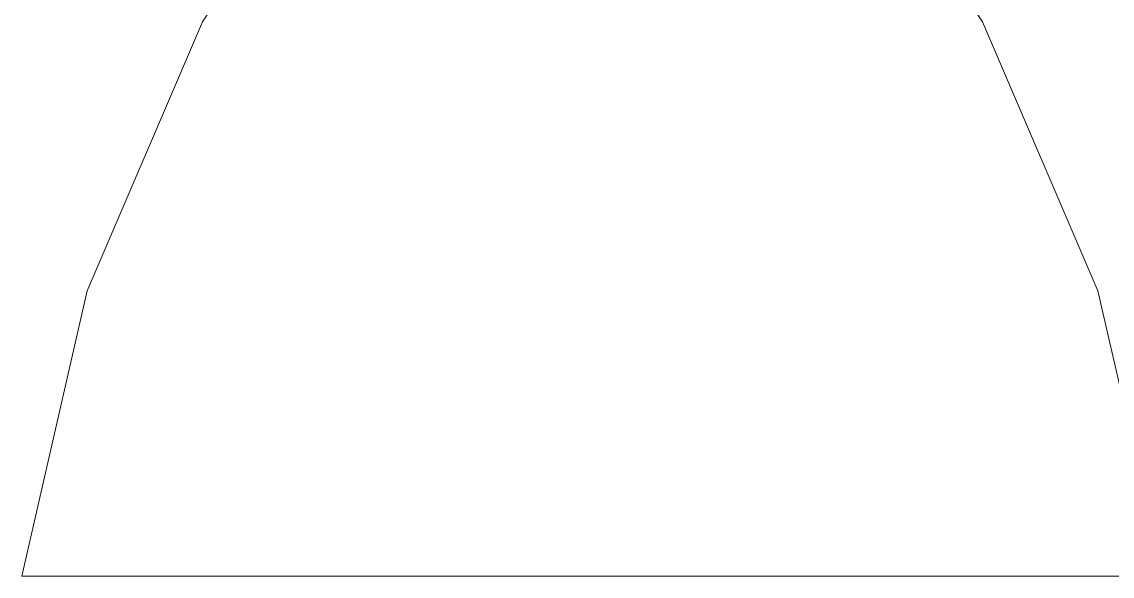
# Model space of a CAD drawing. Header units: millimetres. Extents: x 14397 to 67587, y -11631 to -8348.
# Drawn here: x 66870.8 to 66966.4, y -10573.3 to -10524.7 of the extents above; entities that cross this region are included whole.
import ezdxf

# ---------------------------------------------------------------- set-up
doc = ezdxf.new("R2010")
doc.units = ezdxf.units.MM
doc.header["$MEASUREMENT"] = 0
doc.linetypes.add('Wipeout_Contour', pattern=[1000, 0, -1000])
doc.layers.add('NewA-Ee_40_20-M_GeneralFFAndEInternalMovable', color=7, linetype='Continuous')

# ---------------------------------------------------------------- blocks, each defined once
blk = doc.blocks.new('Section Elem_116_11', base_point=(55434.357, -115430.841))
at = {"color": 254, "linetype": 'Wipeout_Contour', "lineweight": 0, "ltscale": 270863.520468}
blk.add_wipeout([(66886.64, -10548.323), (66882.218, -10573.339), (66888.318, -10573.339), (66892.042, -10548.323)], dxfattribs=at).dxf.layer = 'NewA-Ee_40_20-M_GeneralFFAndEInternalMovable'
at = {"color": 254, "linetype": 'Wipeout_Contour', "lineweight": 0, "ltscale": 270915.906315}
blk.add_wipeout([(66895.406, -10573.339), (66903.267, -10573.339), (66905.28, -10548.323), (66898.319, -10548.323)], dxfattribs=at).dxf.layer = 'NewA-Ee_40_20-M_GeneralFFAndEInternalMovable'
at = {"color": 254, "linetype": 'Wipeout_Contour', "lineweight": 0, "ltscale": 270842.994671}
blk.add_wipeout([(66882.218, -10573.339), (66886.64, -10548.323), (66882.278, -10548.323), (66877.291, -10573.339)], dxfattribs=at).dxf.layer = 'NewA-Ee_40_20-M_GeneralFFAndEInternalMovable'
at = {"color": 254, "linetype": 'Wipeout_Contour', "lineweight": 0, "ltscale": 270827.120739}
blk.add_wipeout([(66873.688, -10573.339), (66877.291, -10573.339), (66882.278, -10548.323), (66879.087, -10548.323)], dxfattribs=at).dxf.layer = 'NewA-Ee_40_20-M_GeneralFFAndEInternalMovable'
at = {"color": 254, "linetype": 'Wipeout_Contour', "lineweight": 0, "ltscale": 270840.338101}
blk.add_wipeout([(66888.621, -10524.736), (66879.087, -10548.323), (66882.278, -10548.323), (66891.083, -10524.736)], dxfattribs=at).dxf.layer = 'NewA-Ee_40_20-M_GeneralFFAndEInternalMovable'
at = {"color": 254, "linetype": 'Wipeout_Contour', "lineweight": 0, "ltscale": 270816.382671}
blk.add_wipeout([(66877.165, -10548.323), (66871.517, -10573.339), (66873.688, -10573.339), (66879.087, -10548.323)], dxfattribs=at).dxf.layer = 'NewA-Ee_40_20-M_GeneralFFAndEInternalMovable'
at = {"color": 254, "linetype": 'Wipeout_Contour', "lineweight": 0, "ltscale": 270888.073332}
blk.add_wipeout([(66888.318, -10573.339), (66895.406, -10573.339), (66898.319, -10548.323), (66892.042, -10548.323)], dxfattribs=at).dxf.layer = 'NewA-Ee_40_20-M_GeneralFFAndEInternalMovable'
at = {"layer": 'NewA-Ee_40_20-M_GeneralFFAndEInternalMovable', "color": 6, "linetype": 'Continuous', "lineweight": 13}
for p, q in [((66882.218, -10573.339), (66888.318, -10573.339)), ((66888.318, -10573.339), (66895.406, -10573.339))]:
    blk.add_line(p, q, dxfattribs=at)
at = {"color": 254, "linetype": 'Wipeout_Contour', "lineweight": 0, "ltscale": 270891.0195}
blk.add_wipeout([(66892.042, -10548.323), (66898.319, -10548.323), (66903.461, -10524.736), (66898.618, -10524.736)], dxfattribs=at).dxf.layer = 'NewA-Ee_40_20-M_GeneralFFAndEInternalMovable'
at = {"color": 254, "linetype": 'Wipeout_Contour', "lineweight": 0, "ltscale": 270870.603255}
blk.add_wipeout([(66886.64, -10548.323), (66892.042, -10548.323), (66898.618, -10524.736), (66894.449, -10524.736)], dxfattribs=at).dxf.layer = 'NewA-Ee_40_20-M_GeneralFFAndEInternalMovable'
at = {"color": 254, "linetype": 'Wipeout_Contour', "lineweight": 0, "ltscale": 270946.172797}
blk.add_wipeout([(66905.28, -10548.323), (66903.267, -10573.339), (66911.663, -10573.339), (66912.714, -10548.323)], dxfattribs=at).dxf.layer = 'NewA-Ee_40_20-M_GeneralFFAndEInternalMovable'
at = {"layer": 'NewA-Ee_40_20-M_GeneralFFAndEInternalMovable', "color": 6, "linetype": 'Continuous', "lineweight": 13}
blk.add_line((66895.406, -10573.339), (66903.267, -10573.339), dxfattribs=at)
at = {"color": 254, "linetype": 'Wipeout_Contour', "lineweight": 0, "ltscale": 270853.535942}
blk.add_wipeout([(66882.278, -10548.323), (66886.64, -10548.323), (66894.449, -10524.736), (66891.083, -10524.736)], dxfattribs=at).dxf.layer = 'NewA-Ee_40_20-M_GeneralFFAndEInternalMovable'
at = {"color": 254, "linetype": 'Wipeout_Contour', "lineweight": 0, "ltscale": 270939.324017}
blk.add_wipeout([(66905.28, -10548.323), (66912.714, -10548.323), (66914.57, -10524.736), (66908.833, -10524.736)], dxfattribs=at).dxf.layer = 'NewA-Ee_40_20-M_GeneralFFAndEInternalMovable'
at = {"color": 254, "linetype": 'Wipeout_Contour', "lineweight": 0, "ltscale": 270914.161975}
blk.add_wipeout([(66903.461, -10524.736), (66898.319, -10548.323), (66905.28, -10548.323), (66908.833, -10524.736)], dxfattribs=at).dxf.layer = 'NewA-Ee_40_20-M_GeneralFFAndEInternalMovable'
at = {"color": 254, "linetype": 'Wipeout_Contour', "lineweight": 0, "ltscale": 270977.952121}
blk.add_wipeout([(66912.714, -10548.323), (66911.663, -10573.339), (66920.337, -10573.339), (66920.395, -10548.323)], dxfattribs=at).dxf.layer = 'NewA-Ee_40_20-M_GeneralFFAndEInternalMovable'
at = {"layer": 'NewA-Ee_40_20-M_GeneralFFAndEInternalMovable', "color": 6, "linetype": 'Continuous', "lineweight": 13}
blk.add_line((66903.267, -10573.339), (66911.663, -10573.339), dxfattribs=at)
at = {"color": 254, "linetype": 'Wipeout_Contour', "lineweight": 0, "ltscale": 270890.717083}
blk.add_wipeout([(66894.449, -10524.736), (66898.618, -10524.736), (66907.833, -10503.339), (66905.393, -10503.339)], dxfattribs=at).dxf.layer = 'NewA-Ee_40_20-M_GeneralFFAndEInternalMovable'
at = {"color": 254, "linetype": 'Wipeout_Contour', "lineweight": 0, "ltscale": 270965.735005}
blk.add_wipeout([(66912.714, -10548.323), (66920.395, -10548.323), (66920.497, -10524.736), (66914.57, -10524.736)], dxfattribs=at).dxf.layer = 'NewA-Ee_40_20-M_GeneralFFAndEInternalMovable'
at = {"color": 254, "linetype": 'Wipeout_Contour', "lineweight": 0, "ltscale": 270878.947711}
blk.add_wipeout([(66891.083, -10524.736), (66894.449, -10524.736), (66905.393, -10503.339), (66903.422, -10503.339)], dxfattribs=at).dxf.layer = 'NewA-Ee_40_20-M_GeneralFFAndEInternalMovable'
at = {"color": 254, "linetype": 'Wipeout_Contour', "lineweight": 0, "ltscale": 270938.073593}
blk.add_wipeout([(66908.833, -10524.736), (66914.57, -10524.736), (66917.171, -10503.339), (66913.813, -10503.339)], dxfattribs=at).dxf.layer = 'NewA-Ee_40_20-M_GeneralFFAndEInternalMovable'
at = {"color": 254, "linetype": 'Wipeout_Contour', "lineweight": 0, "ltscale": 271010.503772}
blk.add_wipeout([(66920.337, -10573.339), (66929.027, -10573.339), (66928.09, -10548.323), (66920.395, -10548.323)], dxfattribs=at).dxf.layer = 'NewA-Ee_40_20-M_GeneralFFAndEInternalMovable'
at = {"layer": 'NewA-Ee_40_20-M_GeneralFFAndEInternalMovable', "color": 6, "linetype": 'Continuous', "lineweight": 13}
blk.add_line((66911.663, -10573.339), (66920.337, -10573.339), dxfattribs=at)
at = {"color": 254, "linetype": 'Wipeout_Contour', "lineweight": 0, "ltscale": 270869.847513}
blk.add_wipeout([(66888.621, -10524.736), (66891.083, -10524.736), (66903.422, -10503.339), (66901.981, -10503.339)], dxfattribs=at).dxf.layer = 'NewA-Ee_40_20-M_GeneralFFAndEInternalMovable'
at = {"color": 254, "linetype": 'Wipeout_Contour', "lineweight": 0, "ltscale": 270956.223153}
blk.add_wipeout([(66914.57, -10524.736), (66920.497, -10524.736), (66920.641, -10503.339), (66917.171, -10503.339)], dxfattribs=at).dxf.layer = 'NewA-Ee_40_20-M_GeneralFFAndEInternalMovable'
at = {"color": 254, "linetype": 'Wipeout_Contour', "lineweight": 0, "ltscale": 270975.567641}
blk.add_wipeout([(66920.641, -10503.339), (66920.497, -10524.736), (66926.435, -10524.736), (66924.116, -10503.339)], dxfattribs=at).dxf.layer = 'NewA-Ee_40_20-M_GeneralFFAndEInternalMovable'
at = {"color": 254, "linetype": 'Wipeout_Contour', "lineweight": 0, "ltscale": 270831.412697}
blk.add_wipeout([(66887.138, -10524.736), (66877.165, -10548.323), (66879.087, -10548.323), (66888.621, -10524.736)], dxfattribs=at).dxf.layer = 'NewA-Ee_40_20-M_GeneralFFAndEInternalMovable'
at = {"color": 254, "linetype": 'Wipeout_Contour', "lineweight": 0, "ltscale": 270860.682055}
blk.add_wipeout([(66900.844, -10503.339), (66886.679, -10524.736), (66887.138, -10524.736), (66901.113, -10503.339)], dxfattribs=at).dxf.layer = 'NewA-Ee_40_20-M_GeneralFFAndEInternalMovable'
at = {"color": 254, "linetype": 'Wipeout_Contour', "lineweight": 0, "ltscale": 270993.066117}
blk.add_wipeout([(66920.497, -10524.736), (66920.395, -10548.323), (66928.09, -10548.323), (66926.435, -10524.736)], dxfattribs=at).dxf.layer = 'NewA-Ee_40_20-M_GeneralFFAndEInternalMovable'
at = {"color": 254, "linetype": 'Wipeout_Contour', "lineweight": 0, "ltscale": 270811.109714}
blk.add_wipeout([(66876.57, -10548.323), (66870.845, -10573.339), (66871.517, -10573.339), (66877.165, -10548.323)], dxfattribs=at).dxf.layer = 'NewA-Ee_40_20-M_GeneralFFAndEInternalMovable'
at = {"layer": 'NewA-Ee_40_20-M_GeneralFFAndEInternalMovable', "color": 6, "linetype": 'Continuous', "lineweight": 13}
for p, q in [((66870.845, -10573.339), (66871.517, -10573.339)), ((66871.517, -10573.339), (66873.688, -10573.339)), ((66873.688, -10573.339), (66877.291, -10573.339)), ((66877.291, -10573.339), (66882.218, -10573.339))]:
    blk.add_line(p, q, dxfattribs=at)
at = {"color": 254, "linetype": 'Wipeout_Contour', "lineweight": 0, "ltscale": 270827.033275}
blk.add_wipeout([(66886.679, -10524.736), (66876.57, -10548.323), (66877.165, -10548.323), (66887.138, -10524.736)], dxfattribs=at).dxf.layer = 'NewA-Ee_40_20-M_GeneralFFAndEInternalMovable'
at = {"color": 254, "linetype": 'Wipeout_Contour', "lineweight": 0, "ltscale": 271042.410576}
blk.add_wipeout([(66928.09, -10548.323), (66929.027, -10573.339), (66937.468, -10573.339), (66935.564, -10548.323)], dxfattribs=at).dxf.layer = 'NewA-Ee_40_20-M_GeneralFFAndEInternalMovable'
at = {"layer": 'NewA-Ee_40_20-M_GeneralFFAndEInternalMovable', "color": 6, "linetype": 'Continuous', "lineweight": 13}
for p, q in [((66876.57, -10548.323), (66870.845, -10573.339)), ((66920.337, -10573.339), (66929.027, -10573.339))]:
    blk.add_line(p, q, dxfattribs=at)
at = {"color": 254, "linetype": 'Wipeout_Contour', "lineweight": 0, "ltscale": 270863.695813}
blk.add_wipeout([(66901.113, -10503.339), (66887.138, -10524.736), (66888.621, -10524.736), (66901.981, -10503.339)], dxfattribs=at).dxf.layer = 'NewA-Ee_40_20-M_GeneralFFAndEInternalMovable'
at = {"color": 254, "linetype": 'Wipeout_Contour', "lineweight": 0, "ltscale": 271019.599302}
blk.add_wipeout([(66932.203, -10524.736), (66926.435, -10524.736), (66928.09, -10548.323), (66935.564, -10548.323)], dxfattribs=at).dxf.layer = 'NewA-Ee_40_20-M_GeneralFFAndEInternalMovable'
at = {"layer": 'NewA-Ee_40_20-M_GeneralFFAndEInternalMovable', "color": 6, "linetype": 'Continuous', "lineweight": 13}
for p, q in [((66900.844, -10503.339), (66886.679, -10524.736)), ((66886.679, -10524.736), (66876.57, -10548.323))]:
    blk.add_line(p, q, dxfattribs=at)
at = {"color": 254, "linetype": 'Wipeout_Contour', "lineweight": 0, "ltscale": 271044.946842}
blk.add_wipeout([(66932.203, -10524.736), (66935.564, -10548.323), (66942.591, -10548.323), (66937.626, -10524.736)], dxfattribs=at).dxf.layer = 'NewA-Ee_40_20-M_GeneralFFAndEInternalMovable'
at = {"color": 254, "linetype": 'Wipeout_Contour', "lineweight": 0, "ltscale": 271072.901126}
blk.add_wipeout([(66935.564, -10548.323), (66937.468, -10573.339), (66945.404, -10573.339), (66942.591, -10548.323)], dxfattribs=at).dxf.layer = 'NewA-Ee_40_20-M_GeneralFFAndEInternalMovable'
at = {"layer": 'NewA-Ee_40_20-M_GeneralFFAndEInternalMovable', "color": 6, "linetype": 'Continuous', "lineweight": 13}
blk.add_line((66929.027, -10573.339), (66937.468, -10573.339), dxfattribs=at)
at = {"color": 254, "linetype": 'Wipeout_Contour', "lineweight": 0, "ltscale": 271101.061738}
blk.add_wipeout([(66942.591, -10548.323), (66945.404, -10573.339), (66952.593, -10573.339), (66948.958, -10548.323)], dxfattribs=at).dxf.layer = 'NewA-Ee_40_20-M_GeneralFFAndEInternalMovable'
at = {"layer": 'NewA-Ee_40_20-M_GeneralFFAndEInternalMovable', "color": 6, "linetype": 'Continuous', "lineweight": 13}
blk.add_line((66937.468, -10573.339), (66945.404, -10573.339), dxfattribs=at)
at = {"color": 254, "linetype": 'Wipeout_Contour', "lineweight": 0, "ltscale": 271126.035805}
blk.add_wipeout([(66948.958, -10548.323), (66952.593, -10573.339), (66958.818, -10573.339), (66954.47, -10548.323)], dxfattribs=at).dxf.layer = 'NewA-Ee_40_20-M_GeneralFFAndEInternalMovable'
at = {"layer": 'NewA-Ee_40_20-M_GeneralFFAndEInternalMovable', "color": 6, "linetype": 'Continuous', "lineweight": 13}
blk.add_line((66945.404, -10573.339), (66952.593, -10573.339), dxfattribs=at)
at = {"color": 254, "linetype": 'Wipeout_Contour', "lineweight": 0, "ltscale": 271068.361373}
blk.add_wipeout([(66937.626, -10524.736), (66942.591, -10548.323), (66948.958, -10548.323), (66942.539, -10524.736)], dxfattribs=at).dxf.layer = 'NewA-Ee_40_20-M_GeneralFFAndEInternalMovable'
at = {"color": 254, "linetype": 'Wipeout_Contour', "lineweight": 0, "ltscale": 271089.127734}
blk.add_wipeout([(66948.958, -10548.323), (66954.47, -10548.323), (66946.792, -10524.736), (66942.539, -10524.736)], dxfattribs=at).dxf.layer = 'NewA-Ee_40_20-M_GeneralFFAndEInternalMovable'
at = {"color": 254, "linetype": 'Wipeout_Contour', "lineweight": 0, "ltscale": 271147.063545}
blk.add_wipeout([(66954.47, -10548.323), (66958.818, -10573.339), (66963.889, -10573.339), (66958.96, -10548.323)], dxfattribs=at).dxf.layer = 'NewA-Ee_40_20-M_GeneralFFAndEInternalMovable'
at = {"color": 254, "linetype": 'Wipeout_Contour', "lineweight": 0, "ltscale": 271163.504894}
blk.add_wipeout([(66958.96, -10548.323), (66963.889, -10573.339), (66967.652, -10573.339), (66962.292, -10548.323)], dxfattribs=at).dxf.layer = 'NewA-Ee_40_20-M_GeneralFFAndEInternalMovable'
at = {"layer": 'NewA-Ee_40_20-M_GeneralFFAndEInternalMovable', "color": 6, "linetype": 'Continuous', "lineweight": 13}
blk.add_line((66952.593, -10573.339), (66958.818, -10573.339), dxfattribs=at)
at = {"color": 254, "linetype": 'Wipeout_Contour', "lineweight": 0, "ltscale": 271106.612452}
blk.add_wipeout([(66946.792, -10524.736), (66954.47, -10548.323), (66958.96, -10548.323), (66950.257, -10524.736)], dxfattribs=at).dxf.layer = 'NewA-Ee_40_20-M_GeneralFFAndEInternalMovable'
at = {"color": 254, "linetype": 'Wipeout_Contour', "lineweight": 0, "ltscale": 271120.282241}
blk.add_wipeout([(66950.257, -10524.736), (66958.96, -10548.323), (66962.292, -10548.323), (66952.829, -10524.736)], dxfattribs=at).dxf.layer = 'NewA-Ee_40_20-M_GeneralFFAndEInternalMovable'
at = {"color": 254, "linetype": 'Wipeout_Contour', "lineweight": 0, "ltscale": 271053.796869}
blk.add_wipeout([(66936.033, -10503.339), (66946.792, -10524.736), (66950.257, -10524.736), (66938.061, -10503.339)], dxfattribs=at).dxf.layer = 'NewA-Ee_40_20-M_GeneralFFAndEInternalMovable'
at = {"color": 254, "linetype": 'Wipeout_Contour', "lineweight": 0, "ltscale": 271129.719786}
blk.add_wipeout([(66952.829, -10524.736), (66962.292, -10548.323), (66964.365, -10548.323), (66954.428, -10524.736)], dxfattribs=at).dxf.layer = 'NewA-Ee_40_20-M_GeneralFFAndEInternalMovable'
at = {"color": 254, "linetype": 'Wipeout_Contour', "lineweight": 0, "ltscale": 271027.421706}
blk.add_wipeout([(66930.667, -10503.339), (66937.626, -10524.736), (66942.539, -10524.736), (66933.543, -10503.339)], dxfattribs=at).dxf.layer = 'NewA-Ee_40_20-M_GeneralFFAndEInternalMovable'
at = {"color": 254, "linetype": 'Wipeout_Contour', "lineweight": 0, "ltscale": 271041.739775}
blk.add_wipeout([(66936.033, -10503.339), (66933.543, -10503.339), (66942.539, -10524.736), (66946.792, -10524.736)], dxfattribs=at).dxf.layer = 'NewA-Ee_40_20-M_GeneralFFAndEInternalMovable'
at = {"color": 254, "linetype": 'Wipeout_Contour', "lineweight": 0, "ltscale": 271063.222639}
blk.add_wipeout([(66938.061, -10503.339), (66950.257, -10524.736), (66952.829, -10524.736), (66939.567, -10503.339)], dxfattribs=at).dxf.layer = 'NewA-Ee_40_20-M_GeneralFFAndEInternalMovable'
at = {"color": 254, "linetype": 'Wipeout_Contour', "lineweight": 0, "ltscale": 271069.727774}
blk.add_wipeout([(66940.503, -10503.339), (66939.567, -10503.339), (66952.829, -10524.736), (66954.428, -10524.736)], dxfattribs=at).dxf.layer = 'NewA-Ee_40_20-M_GeneralFFAndEInternalMovable'
at = {"color": 254, "linetype": 'Wipeout_Contour', "lineweight": 0, "ltscale": 271134.636027}
blk.add_wipeout([(66954.428, -10524.736), (66964.365, -10548.323), (66965.116, -10548.323), (66955.007, -10524.736)], dxfattribs=at).dxf.layer = 'NewA-Ee_40_20-M_GeneralFFAndEInternalMovable'
at = {"color": 254, "linetype": 'Wipeout_Contour', "lineweight": 0, "ltscale": 271073.112073}
blk.add_wipeout([(66940.503, -10503.339), (66954.428, -10524.736), (66955.007, -10524.736), (66940.842, -10503.339)], dxfattribs=at).dxf.layer = 'NewA-Ee_40_20-M_GeneralFFAndEInternalMovable'
at = {"color": 254, "linetype": 'Wipeout_Contour', "lineweight": 0, "ltscale": 271174.858658}
blk.add_wipeout([(66962.292, -10548.323), (66967.652, -10573.339), (66969.993, -10573.339), (66964.365, -10548.323)], dxfattribs=at).dxf.layer = 'NewA-Ee_40_20-M_GeneralFFAndEInternalMovable'
at = {"layer": 'NewA-Ee_40_20-M_GeneralFFAndEInternalMovable', "color": 6, "linetype": 'Continuous', "lineweight": 13}
blk.add_line((66940.842, -10503.339), (66955.007, -10524.736), dxfattribs=at)
at = {"color": 254, "linetype": 'Wipeout_Contour', "lineweight": 0, "ltscale": 271180.777065}
blk.add_wipeout([(66964.365, -10548.323), (66969.993, -10573.339), (66970.84, -10573.339), (66965.116, -10548.323)], dxfattribs=at).dxf.layer = 'NewA-Ee_40_20-M_GeneralFFAndEInternalMovable'
at = {"layer": 'NewA-Ee_40_20-M_GeneralFFAndEInternalMovable', "color": 6, "linetype": 'Continuous', "lineweight": 13}
for p, q in [((66955.007, -10524.736), (66965.116, -10548.323)), ((66965.116, -10548.323), (66970.84, -10573.339)), ((66958.818, -10573.339), (66963.889, -10573.339)), ((66963.889, -10573.339), (66967.652, -10573.339))]:
    blk.add_line(p, q, dxfattribs=at)

msp = doc.modelspace()

# ---------------------------------------------------------------- block references
at = {"layer": 'NewA-Ee_40_20-M_GeneralFFAndEInternalMovable', "lineweight": 0}
msp.add_blockref('Section Elem_116_11', (55434.357, -115430.841), dxfattribs=at)

doc.saveas('drawing.dxf')
